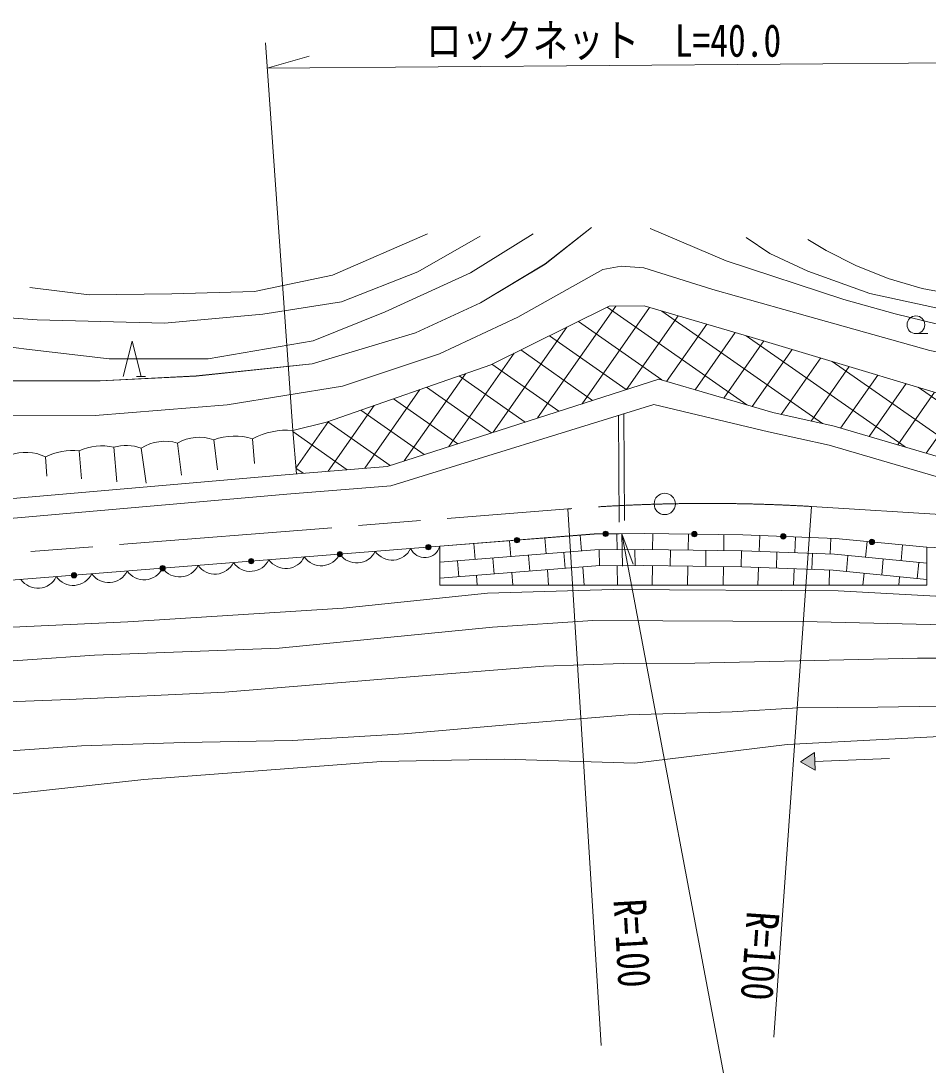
# Model space of a CAD drawing. Units: millimetres at full size, sheet at 1:1000; details may follow other scales. Extents: x 40000 to 680000, y 20000 to 380000.
# Drawn here: x 131399 to 182446, y 264734 to 323487 of the extents above; entities that cross this region are included whole.
import ezdxf
from ezdxf.enums import TextEntityAlignment as Align

# ---------------------------------------------------------------- set-up
doc = ezdxf.new("R2010")
doc.units = ezdxf.units.MM
doc.header["$LTSCALE"] = 1000
doc.linetypes.add('CHAIN', pattern=[18.5, 12, -1.5, 3.5, -1.5])
doc.linetypes.add('DASHED', pattern=[7.5, 6, -1.5])
for name, color, linetype, lineweight in [('M-BGD', 7, 'Continuous', 13), ('M-BMK', 2, 'CHAIN', 13), ('M-BMK-SRVR', 3, 'Continuous', 13), ('M-STR-HTXT', 7, 'Continuous', 13)]:
    doc.layers.add(name, color=color, linetype=linetype, lineweight=lineweight)
doc.styles.add('ＭＳ ゴシック', font='')
doc.styles.get('ＭＳ ゴシック').set_extended_font_data('MS Gothic')
pattern_1 = [(55, (0, 0), (-1300.404, 910.5526), []), (145, (0, 0), (-910.5526, -1300.404), [])]

# ---------------------------------------------------------------- blocks, each defined once
blk = doc.blocks.new('open_arrow')
at = {"color": 0, "linetype": 'Continuous', "lineweight": -2}
blk.add_lwpolyline([(7.5, 1.25), (0, 0), (7.5, -1.25)], dxfattribs=at)

msp = doc.modelspace()

# ---------------------------------------------------------------- hatches: boundary and pattern name
at = {"layer": 'M-BGD'}
h = msp.add_hatch(dxfattribs=at)
h.set_pattern_fill('USER', color=256, style=0, pattern_type=2)
h.set_pattern_definition(pattern_1)
h.paths.add_polyline_path([(167292, 303335), (173713, 301445), (177158, 300683), (184952, 298401), (187122, 298229), (187045, 301328), (172546, 305677), (166467, 307447), (164497, 307430), (157837, 304137), (148587, 300902), (146700, 300440), (146901, 297999), (152000, 298420)])
h = msp.add_hatch(dxfattribs=at)
h.set_pattern_fill('USER', color=256, style=0, pattern_type=2)
h.set_pattern_definition(pattern_1)
h.paths.add_polyline_path([(167292, 303335), (173713, 301445), (177158, 300683), (184952, 298401), (187122, 298229), (187045, 301328), (172546, 305677), (166467, 307447), (164497, 307430), (157837, 304137), (148587, 300902), (146700, 300440), (146901, 297999), (152000, 298420)])
for points in [[(159162, 294260, -0.41421), (159299, 294422, -0.41421), (159461, 294284, -1)], [(159162, 294260, -0.41421), (159299, 294422, -0.41421), (159461, 294284, -1)], [(164148, 294622, -0.41421), (164296, 294774, -0.41421), (164448, 294626, -0.41421), (164299, 294474, -0.41421)], [(164148, 294622, -0.41421), (164296, 294774, -0.41421), (164448, 294626, -1)], [(169147, 294612, -1), (169447, 294607, -0.41421), (169295, 294460, -0.41421)], [(169147, 294612, -0.41421), (169299, 294760, -0.41421), (169447, 294607, -1)], [(174145, 294490, -0.41421), (174301, 294634, -0.41421), (174445, 294478, -1)], [(174145, 294490, -0.41421), (174301, 294634, -0.41421), (174445, 294478, -1)], [(154177, 293865, -1), (154476, 293889, -0.41421), (154339, 293728, -0.41421)], [(154177, 293865, -0.41421), (154315, 294027, -0.41421), (154476, 293889, -1)], [(179134, 294187, -1), (179433, 294158, -0.41421), (179269, 294023, -0.41421)], [(179134, 294187, -0.41421), (179298, 294322, -0.41421), (179433, 294158, -1)], [(144209, 293075, -0.41421), (144346, 293236, -0.41421), (144508, 293099, -1)], [(144209, 293075, -0.41421), (144346, 293236, -0.41421), (144508, 293099, -1)], [(149193, 293470, -1), (149492, 293494, -1)], [(149193, 293470, -0.41421), (149331, 293632, -0.41421), (149492, 293494, -1)], [(139224, 292680, -1), (139523, 292704, -1)], [(139224, 292680, -0.41421), (139362, 292841, -0.41421), (139523, 292704, -1)], [(134240, 292285, -1), (134539, 292309, -0.41421), (134401, 292147, -0.41421)], [(134240, 292285, -0.41421), (134378, 292446, -0.41421), (134539, 292308, -1)], [(176049, 282326), (175268, 281797), (176086, 281327)], [(176049, 282326), (175268, 281797), (176086, 281327)]]:
    msp.add_hatch(color=256, dxfattribs=at).paths.add_polyline_path(points)

# ---------------------------------------------------------------- linework, layer by layer
for p, q in [((181759, 305889), (182426, 305889)), ((181759, 305889), (182426, 305889)), ((137913, 303472), (138413, 303472)), ((137913, 303472), (138413, 303472)), ((146700, 300440), (146901, 297999)), ((146700, 300440), (146901, 297999)), ((140445, 297924), (140219, 299735)), ((140445, 297924), (140219, 299735)), ((142460, 298223), (142250, 299913)), ((142460, 298223), (142250, 299913)), ((144542, 298587), (144437, 299970)), ((144542, 298587), (144437, 299970)), ((134816, 297721), (134670, 299290)), ((134816, 297721), (134670, 299290)), ((136793, 297543), (136623, 299500)), ((136793, 297543), (136623, 299500)), ((138444, 297478), (138168, 299452)), ((138444, 297478), (138168, 299452)), ((132866, 297866), (132785, 298958)), ((132866, 297866), (132785, 298958)), ((160881, 294396), (160952, 293499)), ((160881, 294396), (160952, 293499)), ((162875, 294554), (162946, 293657)), ((162875, 294554), (162946, 293657)), ((164933, 294632), (164944, 293732)), ((164933, 294632), (164944, 293732)), ((166956, 294643), (166943, 293743)), ((166956, 294643), (166943, 293743)), ((168956, 294614), (168943, 293714)), ((168956, 294614), (168943, 293714)), ((170956, 294586), (170943, 293686)), ((170956, 294586), (170943, 293686)), ((172977, 294534), (172942, 293635)), ((172977, 294534), (172942, 293635)), ((174975, 294458), (174941, 293558)), ((174975, 294458), (174941, 293558)), ((176974, 294381), (176939, 293482)), ((176974, 294381), (176939, 293482)), ((154971, 293928), (154971, 291744)), ((154971, 293928), (154971, 291744)), ((156894, 294081), (156965, 293183)), ((156894, 294081), (156965, 293183)), ((158888, 294238), (158959, 293341)), ((158888, 294238), (158959, 293341)), ((179018, 294198), (178931, 293302)), ((179018, 294198), (178931, 293302)), ((181009, 294005), (180922, 293109)), ((181009, 294005), (180922, 293109)), ((182367, 293873), (182367, 291744)), ((182367, 293873), (182367, 291744)), ((157962, 293262), (158033, 292365)), ((157962, 293262), (158033, 292365)), ((159955, 293420), (160027, 292523)), ((159955, 293420), (160027, 292523)), ((161949, 293578), (162020, 292681)), ((161949, 293578), (162020, 292681)), ((163944, 293720), (163954, 292820)), ((163944, 293720), (163954, 292820)), ((165944, 293743), (165954, 292843)), ((165944, 293743), (165954, 292843)), ((167943, 293729), (167931, 292829)), ((167943, 293729), (167931, 292829)), ((169943, 293700), (169930, 292800)), ((169943, 293700), (169930, 292800)), ((171943, 293672), (171930, 292772)), ((171943, 293672), (171930, 292772)), ((173942, 293597), (173907, 292697)), ((173942, 293597), (173907, 292697)), ((175940, 293520), (175906, 292621)), ((175940, 293520), (175906, 292621)), ((177936, 293399), (177849, 292503)), ((177936, 293399), (177849, 292503)), ((179926, 293206), (179839, 292310)), ((179926, 293206), (179839, 292310)), ((155968, 293104), (156039, 292207)), ((155968, 293104), (156039, 292207)), ((161023, 292602), (161091, 291744)), ((161023, 292602), (161091, 291744)), ((163017, 292760), (163098, 291744)), ((163017, 292760), (163098, 291744)), ((164954, 292832), (164967, 291744)), ((164954, 292832), (164967, 291744)), ((166931, 292843), (166915, 291744)), ((166931, 292843), (166915, 291744)), ((168931, 292815), (168915, 291744)), ((168931, 292815), (168915, 291744)), ((170930, 292786), (170916, 291744)), ((170930, 292786), (170916, 291744)), ((172908, 292736), (172870, 291744)), ((172908, 292736), (172870, 291744)), ((174906, 292659), (174871, 291744)), ((174906, 292659), (174871, 291744)), ((181917, 293012), (181830, 292117)), ((181917, 293012), (181830, 292117)), ((157036, 292286), (157079, 291744)), ((157036, 292286), (157079, 291744)), ((159030, 292444), (159085, 291744)), ((159030, 292444), (159085, 291744)), ((176905, 292582), (176873, 291744)), ((176905, 292582), (176873, 291744)), ((178844, 292406), (178780, 291744)), ((178844, 292406), (178780, 291744)), ((180835, 292213), (180789, 291744)), ((180835, 292213), (180789, 291744)), ((154971, 291744), (182367, 291744)), ((154971, 291744), (182367, 291744)), ((175268, 281797), (176049, 282326)), ((175268, 281797), (176049, 282326)), ((176086, 281327), (176049, 282326)), ((176086, 281327), (176049, 282326)), ((175268, 281797), (176086, 281327)), ((175268, 281797), (176086, 281327)), ((176068, 281826), (180265, 281982)), ((176068, 281826), (180265, 281982))]:
    msp.add_line(p, q, dxfattribs=at)
at = {"layer": 'M-BGD', "linetype": 'DASHED'}
for p, q in [((165028, 301288), (165062, 294633)), ((165028, 301288), (165062, 294633)), ((165327, 301380), (165362, 294637)), ((165327, 301380), (165362, 294637))]:
    msp.add_line(p, q, dxfattribs=at)
at = {"layer": 'M-BGD'}
for points in [[(63413, 282681), (66327, 283638), (70667, 286970), (74229, 289982), (77107, 292766), (80989, 295916), (83639, 298153), (86204, 299992), (88488, 300814), (90863, 301498), (95705, 302092), (100820, 303142), (106393, 304830), (113479, 306662), (116266, 306936), (119189, 306753), (127050, 305613), (131709, 305019), (136368, 304472), (141941, 304472), (147839, 305479), (151904, 307122), (156700, 309313), (160217, 311504)], [(63413, 282681), (66327, 283638), (70667, 286970), (74229, 289982), (77107, 292766), (80989, 295916), (83639, 298153), (86204, 299992), (88488, 300814), (90863, 301498), (95705, 302092), (100820, 303142), (106393, 304830), (113479, 306662), (116266, 306936), (119189, 306753), (127050, 305613), (131709, 305019), (136368, 304472), (141941, 304472), (147839, 305479), (151904, 307122), (156700, 309313), (160217, 311504)], [(66252, 280248), (70398, 283774), (74874, 288338), (79259, 292446), (83690, 296691), (86710, 298896), (88720, 299718), (93425, 300128), (98221, 300767), (103336, 301772), (109229, 303415), (113522, 304465), (116034, 304373), (123068, 303552), (130250, 303233), (135868, 303233), (141258, 303507), (147790, 304191), (153598, 305929), (157252, 307618), (160906, 309809), (163510, 311863)], [(66252, 280248), (70398, 283774), (74874, 288338), (79259, 292446), (83690, 296691), (86710, 298896), (88720, 299718), (93425, 300128), (98221, 300767), (103336, 301772), (109229, 303415), (113522, 304465), (116034, 304373), (123068, 303552), (130250, 303233), (135868, 303233), (141258, 303506), (147790, 304191), (153598, 305929), (157252, 307618), (160906, 309808), (163510, 311862)], [(131898, 308491), (135232, 308080), (139891, 308126), (144550, 308263), (148935, 309176), (154279, 311504)], [(131898, 308491), (135232, 308080), (139891, 308126), (144550, 308263), (148935, 309176), (154279, 311504)], [(166805, 311805), (171081, 309983), (177698, 307813), (180586, 307002), (186275, 305608), (190389, 305199), (196524, 305347), (202466, 306546), (207413, 307593), (215787, 308350), (219554, 308757), (224435, 309392), (226763, 309488), (229812, 309278), (232622, 308728), (235557, 307854)], [(166805, 311805), (171081, 309983), (177698, 307813), (180586, 307002), (186275, 305608), (190389, 305199), (196524, 305347), (202466, 306546), (207413, 307593), (215787, 308350), (219554, 308757), (224435, 309392), (226763, 309488), (229812, 309278), (232622, 308728), (235557, 307854)], [(175675, 311193), (176703, 310566), (178372, 309732), (180203, 308994), (182117, 308422), (185432, 307809), (188781, 307463), (191585, 307403), (195168, 307708), (197434, 308154), (199828, 308713), (203264, 309376), (206373, 309930), (209629, 310396), (213415, 310871), (217804, 311332), (221041, 311683), (224382, 311969), (226479, 311928), (229393, 311720), (232363, 311336), (235190, 310921)], [(175675, 311193), (176703, 310566), (178372, 309732), (180203, 308994), (182117, 308422), (185432, 307809), (188781, 307463), (191585, 307403), (195168, 307707), (197434, 308154), (199828, 308713), (203264, 309376), (206373, 309930), (209629, 310396), (213415, 310871), (217804, 311332), (221041, 311683), (224382, 311969), (226479, 311928), (229393, 311720), (232363, 311336), (235190, 310921)], [(124498, 307761), (127284, 307031), (132309, 306665), (139480, 306483), (145007, 306985), (149437, 307670), (153731, 309358), (157248, 311367)], [(124498, 307761), (127284, 307030), (132309, 306665), (139480, 306483), (145007, 306985), (149437, 307670), (153731, 309358), (157248, 311367)], [(172205, 311294), (173539, 310400), (175684, 309410), (179172, 308151), (183405, 307226), (188421, 306429), (193215, 306346), (197263, 306823), (201415, 307724), (205396, 308492), (210293, 309215), (213991, 309774), (220870, 310682), (224487, 310817), (227394, 310775), (230788, 310383), (233920, 309770), (237164, 309079)], [(172205, 311294), (173539, 310400), (175684, 309410), (179172, 308151), (183405, 307226), (188421, 306429), (193215, 306346), (197263, 306823), (201415, 307724), (205396, 308492), (210293, 309215), (213991, 309774), (220870, 310682), (224487, 310817), (227394, 310775), (230788, 310383), (233920, 309770), (237164, 309079)], [(235431, 306041), (231049, 307395), (227824, 307906), (223253, 307880), (218256, 307447), (214284, 306936), (209722, 306354), (206027, 305825), (197405, 304057), (193232, 303639), (187541, 303907), (182536, 304939), (175667, 306865), (170324, 308365), (166446, 309589), (165180, 309693), (164138, 309502), (159368, 306815), (154955, 304754), (149491, 302931), (143012, 301880), (135585, 301280), (126933, 301296)], [(235431, 306041), (231049, 307395), (227824, 307906), (223253, 307880), (218256, 307447), (214284, 306935), (209722, 306354), (206027, 305825), (197405, 304056), (193232, 303639), (187541, 303907), (182536, 304939), (175667, 306865), (170324, 308365), (166446, 309589), (165180, 309693), (164138, 309502), (159368, 306815), (154955, 304754), (149491, 302931), (143012, 301880), (135585, 301280), (126933, 301296)], [(146700, 300440), (148587, 300902), (157837, 304137), (164497, 307430), (166467, 307447), (172546, 305677), (187045, 301328), (187122, 298229)], [(146700, 300440), (148587, 300902), (157837, 304137), (164497, 307430), (166467, 307447), (172546, 305677), (187045, 301328), (187122, 298229)], [(137163, 303472), (137663, 305472), (138163, 303472)], [(137163, 303472), (137663, 305472), (138163, 303472)], [(126190, 296199), (146272, 297947), (152000, 298420), (167292, 303335), (173713, 301445), (177158, 300683), (184952, 298401), (189628, 298031), (193160, 297936), (196531, 298131), (199716, 298593), (207841, 299999), (215082, 301623), (218111, 301909), (220448, 302075), (222814, 301982), (225326, 301701), (232405, 300489), (249334, 297594), (273075, 293389), (277918, 292665), (283193, 294358), (303054, 291190)], [(126190, 296199), (146272, 297947), (152000, 298420), (167292, 303335), (173713, 301445), (177158, 300683), (184952, 298401), (189628, 298031), (193160, 297936), (196531, 298131), (199716, 298593), (207841, 299999), (215082, 301623), (218111, 301909), (220448, 302075), (222814, 301982), (225326, 301701), (232405, 300489), (249334, 297594), (273075, 293389), (277918, 292665), (283193, 294358), (303054, 291190)], [(126279, 295103), (146365, 296851), (152210, 297333), (167006, 301898), (173468, 300373), (176884, 299617), (184752, 297314), (189569, 296932), (193177, 296835), (196642, 297035), (199889, 297507), (208055, 298920), (215255, 300534), (218201, 300813), (220465, 300974), (222732, 300884), (225172, 300612), (232219, 299405), (249145, 296510), (272898, 292303), (278009, 291540), (283279, 293231), (301850, 290285)], [(126279, 295103), (146365, 296851), (152210, 297333), (167006, 301898), (173468, 300373), (176884, 299617), (184752, 297314), (189569, 296932), (193177, 296835), (196642, 297035), (199889, 297507), (208055, 298920), (215255, 300534), (218201, 300813), (220465, 300974), (222732, 300884), (225172, 300612), (232219, 299405), (249145, 296510), (272898, 292303), (278009, 291540), (283279, 293231), (301850, 290285)], [(101731, 289708), (154971, 293928), (163661, 294617), (166460, 294650), (172018, 294571), (177234, 294371), (182367, 293873), (191983, 293439), (194950, 293472), (197424, 293605), (200252, 294016), (211485, 296254), (214485, 296869), (216526, 297123), (218407, 297228), (220653, 297364), (222554, 297328), (225367, 297100), (230243, 296325), (233320, 295668), (264044, 288579), (285851, 284108), (311911, 280192)], [(101731, 289707), (154971, 293928), (163661, 294616), (166460, 294650), (172018, 294571), (177234, 294371), (182367, 293873), (191983, 293439), (194950, 293472), (197424, 293605), (200252, 294016), (211485, 296254), (214485, 296869), (216526, 297123), (218407, 297228), (220653, 297364), (222554, 297328), (225367, 297100), (230243, 296325), (233320, 295668), (264044, 288579), (285851, 284108), (311911, 280192)], [(299674, 278169), (288176, 280534), (276623, 283545), (263441, 285600), (249579, 288786), (237105, 292736), (227680, 295083), (224397, 295356), (218961, 294439), (208777, 292466), (196186, 291155), (185275, 290979), (177393, 291411), (164717, 291488), (157656, 291292), (149530, 290448), (137414, 289682), (121981, 288956), (100071, 287115), (93665, 285725), (88660, 284284)], [(299674, 278169), (288176, 280534), (276623, 283545), (263441, 285600), (249579, 288786), (237105, 292736), (227680, 295083), (224397, 295356), (218961, 294439), (208777, 292466), (196186, 291155), (185275, 290979), (177393, 291411), (164717, 291488), (157656, 291292), (149530, 290448), (137414, 289682), (121981, 288956), (100071, 287115), (93665, 285725), (88660, 284284)], [(154971, 293026), (163702, 293717), (166459, 293750), (171994, 293671), (177173, 293473), (182367, 292969)], [(154971, 293026), (163702, 293717), (166459, 293749), (171994, 293671), (177173, 293473), (182367, 292969)], [(154971, 292123), (163743, 292817), (166458, 292849), (171970, 292772), (177112, 292575), (182367, 292064)], [(154971, 292123), (163743, 292817), (166458, 292849), (171970, 292772), (177112, 292574), (182367, 292064)], [(235220, 291582), (233421, 292053), (230370, 292509), (225973, 292552), (220495, 291937), (214598, 291094), (208662, 290441), (201293, 289673), (191163, 289171), (182587, 289523), (175389, 289699), (163578, 289749), (157936, 289371), (145932, 288195), (135547, 287804), (124212, 287021)], [(235220, 291582), (233421, 292053), (230370, 292509), (225973, 292552), (220495, 291937), (214598, 291094), (208662, 290441), (201293, 289673), (191163, 289171), (182587, 289523), (175389, 289699), (163578, 289749), (157936, 289371), (145932, 288195), (135547, 287804), (124212, 287021)], [(234399, 289026), (232055, 289674), (229967, 289961), (227907, 290075), (222923, 289752), (216031, 288873), (212890, 288530), (205085, 287912), (198789, 287282), (193185, 287201), (189805, 287396), (184547, 287627), (181850, 287623), (178555, 287552), (169319, 287344), (165289, 287331), (160821, 287179), (153534, 286595), (142880, 285716), (134110, 285300), (119822, 284759)], [(234399, 289026), (232055, 289674), (229967, 289961), (227907, 290075), (222923, 289752), (216031, 288872), (212890, 288530), (205085, 287912), (198789, 287282), (193185, 287201), (189805, 287395), (184547, 287627), (181850, 287623), (178555, 287552), (169319, 287344), (165289, 287331), (160821, 287179), (153534, 286595), (142880, 285716), (134110, 285300), (119822, 284759)], [(233812, 284727), (229994, 285695), (227082, 286125), (223797, 286484), (221009, 286625), (215104, 286386), (210158, 285635), (203234, 284808), (198985, 284808), (194691, 284767), (185419, 284966), (179611, 284882), (175119, 284831), (171416, 284614), (165575, 284439), (159179, 283912), (152968, 283371), (146655, 282998), (140579, 282885), (134814, 282698), (125764, 282067)], [(233812, 284727), (229994, 285695), (227082, 286125), (223797, 286484), (221009, 286625), (215104, 286386), (210158, 285635), (203234, 284808), (198985, 284808), (194691, 284767), (185419, 284966), (179611, 284882), (175119, 284831), (171416, 284614), (165575, 284439), (159179, 283912), (152968, 283371), (146655, 282998), (140579, 282885), (134814, 282698), (125764, 282067)], [(233812, 283843), (226474, 284651), (221857, 285245), (218204, 285020), (208375, 283133), (204133, 282024), (199830, 282024), (190279, 283524), (185949, 283381), (174510, 282765), (165950, 281718), (158597, 281943), (151673, 281823), (138309, 280795), (128550, 279726), (125697, 279295), (123276, 278434), (122127, 277675)], [(233812, 283843), (226474, 284651), (221857, 285245), (218204, 285020), (208375, 283133), (204133, 282024), (199830, 282024), (190279, 283524), (185949, 283380), (174510, 282765), (165950, 281718), (158597, 281943), (151673, 281823), (138309, 280795), (128550, 279726), (125697, 279295), (123276, 278434), (122127, 277675)]]:
    msp.add_lwpolyline(points, dxfattribs=at)
for centre, radius in [((181759, 306389), 500), ((181759, 306389), 500), ((159311, 294272), 150), ((159311, 294272), 150), ((164298, 294624), 150), ((164298, 294624), 150), ((169297, 294610), 150), ((169297, 294610), 150), ((174295, 294484), 150), ((174295, 294484), 150), ((154327, 293877), 150), ((154327, 293877), 150), ((179283, 294172), 150), ((179283, 294172), 150), ((144358, 293087), 150), ((144358, 293087), 150), ((149343, 293482), 150), ((149343, 293482), 150), ((139374, 292692), 150), ((139374, 292692), 150), ((134389, 292297), 150), ((134389, 292297), 150)]:
    msp.add_circle(centre, radius, dxfattribs=at)
for centre, radius, start, end in [((146335, 296510), 3946, 84.69274, 118.7436), ((146335, 296510), 3946, 84.69274, 118.7436), ((139513, 297286), 2549, 73.91985, 121.83423), ((139513, 297286), 2549, 73.91985, 121.83423), ((141424, 297658), 2402, 69.88676, 120.12636), ((141424, 297658), 2402, 69.88676, 120.12636), ((143424, 296860), 3271, 71.9484, 111.02615), ((143424, 296860), 3271, 71.9484, 111.02615), ((131689, 296716), 2496, 63.94452, 111.46491), ((131689, 296716), 2496, 63.94452, 111.46491), ((134309, 295818), 3490, 84.05881, 115.89084), ((134309, 295818), 3490, 84.05881, 115.89084), ((135942, 296658), 2923, 76.52968, 115.78862), ((135942, 296658), 2923, 76.52968, 115.78862), ((137320, 297070), 2528, 70.39476, 106.00847), ((137320, 297070), 2528, 70.39476, 106.00847), ((152287, 294306), 1160, 215.01812, 334.04774), ((152287, 294306), 1160, 215.01812, 334.04774), ((154126, 294169), 878, 204.96616, 344.09969), ((154126, 294169), 878, 204.96616, 344.09969), ((146305, 293832), 1160, 215.01812, 334.04774), ((146305, 293832), 1160, 215.01812, 334.04774), ((148299, 293990), 1160, 215.01812, 334.04774), ((148299, 293990), 1160, 215.01812, 334.04774), ((150293, 294148), 1160, 215.01812, 334.04774), ((150293, 294148), 1160, 215.01812, 334.04774), ((138330, 293200), 1160, 215.01812, 334.04774), ((138330, 293200), 1160, 215.01812, 334.04774), ((140324, 293358), 1160, 215.01812, 334.04774), ((140324, 293358), 1160, 215.01812, 334.04774), ((142318, 293516), 1160, 215.01812, 334.04774), ((142318, 293516), 1160, 215.01812, 334.04774), ((144312, 293674), 1160, 215.01812, 334.04774), ((144312, 293674), 1160, 215.01812, 334.04774), ((132349, 292725), 1160, 215.01812, 334.04774), ((132349, 292725), 1160, 215.01812, 334.04774), ((134343, 292884), 1160, 215.01812, 334.04774), ((134343, 292883), 1160, 215.01812, 334.04774), ((136337, 293042), 1160, 215.01812, 334.04774), ((136337, 293042), 1160, 215.01812, 334.04774)]:
    msp.add_arc(centre, radius, start, end, dxfattribs=at)
at = {"layer": 'M-BMK'}
for p, q in [((175884, 296166), (188686, 295364)), ((175884, 296166), (188686, 295364)), ((100058, 291092), (162177, 296027)), ((100058, 291092), (162177, 296027))]:
    msp.add_line(p, q, dxfattribs=at)
msp.add_arc((170045, 196337), 100000, 86.65255, 94.51248, dxfattribs=at)
msp.add_arc((170045, 196337), 100000, 86.65255, 94.51248, dxfattribs=at)
at = {"layer": 'M-BMK-SRVR'}
msp.add_circle((167629, 296308), 600, dxfattribs=at)
msp.add_circle((167629, 296308), 600, dxfattribs=at)
at = {"layer": 'M-STR-HTXT'}
for p, q in [((145162, 322249), (146700, 300440)), ((145162, 322249), (146700, 300440)), ((145263, 320825), (147623, 321502)), ((145263, 320825), (147623, 321502)), ((145263, 320825), (186606, 321142)), ((145263, 320825), (186606, 321142)), ((173761, 266309), (175884, 296166)), ((173761, 266309), (175884, 296166)), ((164052, 265838), (162177, 296027)), ((164052, 265838), (162177, 296027))]:
    msp.add_line(p, q, dxfattribs=at)
msp.add_lwpolyline([(165219, 294635), (171575, 260914), (208363, 260914)], dxfattribs=at)
msp.add_lwpolyline([(165219, 294635), (171575, 260914), (208363, 260914)], dxfattribs=at)

# ---------------------------------------------------------------- block references
at = {"layer": 'M-STR-HTXT', "xscale": 240, "yscale": 240, "rotation": 280.7}
msp.add_blockref('open_arrow', (165219, 294635), dxfattribs=at)
msp.add_blockref('open_arrow', (165219, 294635), dxfattribs=at)

# ---------------------------------------------------------------- texts
at = {"layer": 'M-STR-HTXT', "style": 'ＭＳ ゴシック', "width": 0.8}
msp.add_text('ロックネット\u3000L=40.0', height=1833, dxfattribs=at).set_placement((164187, 320919), align=Align.BOTTOM_CENTER)
msp.add_text('ロックネット\u3000L=40.0', height=1833, dxfattribs=at).set_placement((164187, 320919), align=Align.BOTTOM_CENTER)
for rotation, p in [(273.295, (166575, 274133)), (273.295, (166575, 274133)), (265.957, (174084, 273293)), (265.957, (174084, 273293))]:
    msp.add_text('R=100', height=1833, rotation=rotation, dxfattribs=at).set_placement(p, align=Align.TOP_LEFT)

doc.saveas('drawing.dxf')
